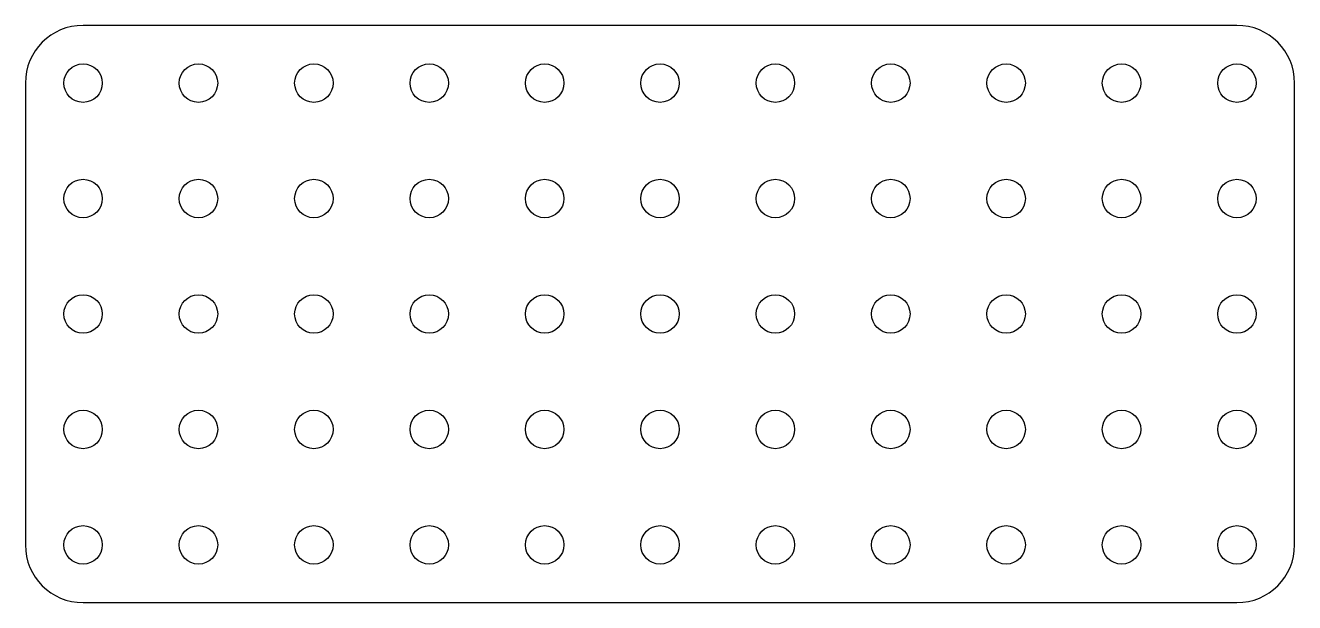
# Model space of a CAD drawing. Header units: millimetres. Extents: x -105.9 to -6.9, y 60.6 to 105.6.
import ezdxf

# ---------------------------------------------------------------- set-up
doc = ezdxf.new("R2010")
doc.units = ezdxf.units.MM
doc.layers.add('Default', color=7, linetype='Continuous')

msp = doc.modelspace()

# ---------------------------------------------------------------- linework, layer by layer
at = {"layer": 'Default', "color": 7, "linetype": 'Continuous'}
for p, q in [((-11.443, 105.557), (-101.443, 105.557)), ((-105.943, 101.057), (-105.943, 65.057)), ((-6.943, 65.057), (-6.943, 101.057)), ((-101.443, 60.557), (-11.443, 60.557))]:
    msp.add_line(p, q, dxfattribs=at)
for centre in [(-101.443, 101.057), (-92.443, 101.057), (-83.443, 101.057), (-74.443, 101.057), (-65.443, 101.057), (-56.443, 101.057), (-47.443, 101.057), (-38.443, 101.057), (-29.443, 101.057), (-20.443, 101.057), (-11.443, 101.057), (-101.443, 92.057), (-92.443, 92.057), (-83.443, 92.057), (-74.443, 92.057), (-65.443, 92.057), (-56.443, 92.057), (-47.443, 92.057), (-38.443, 92.057), (-29.443, 92.057), (-20.443, 92.057), (-11.443, 92.057), (-101.443, 83.057), (-92.443, 83.057), (-83.443, 83.057), (-74.443, 83.057), (-65.443, 83.057), (-56.443, 83.057), (-47.443, 83.057), (-38.443, 83.057), (-29.443, 83.057), (-20.443, 83.057), (-11.443, 83.057), (-101.443, 74.057), (-92.443, 74.057), (-83.443, 74.057), (-74.443, 74.057), (-65.443, 74.057), (-56.443, 74.057), (-47.443, 74.057), (-38.443, 74.057), (-29.443, 74.057), (-20.443, 74.057), (-11.443, 74.057), (-101.443, 65.057), (-92.443, 65.057), (-83.443, 65.057), (-74.443, 65.057), (-65.443, 65.057), (-56.443, 65.057), (-47.443, 65.057), (-38.443, 65.057), (-29.443, 65.057), (-20.443, 65.057), (-11.443, 65.057)]:
    msp.add_circle(centre, 1.5, dxfattribs=at)
for centre, start, end in [((-101.443, 101.057), 90, 180), ((-11.443, 101.057), 0, 90), ((-101.443, 65.057), 180, 270), ((-11.443, 65.057), 270, 0)]:
    msp.add_arc(centre, 4.5, start, end, dxfattribs=at)

doc.saveas('drawing.dxf')
